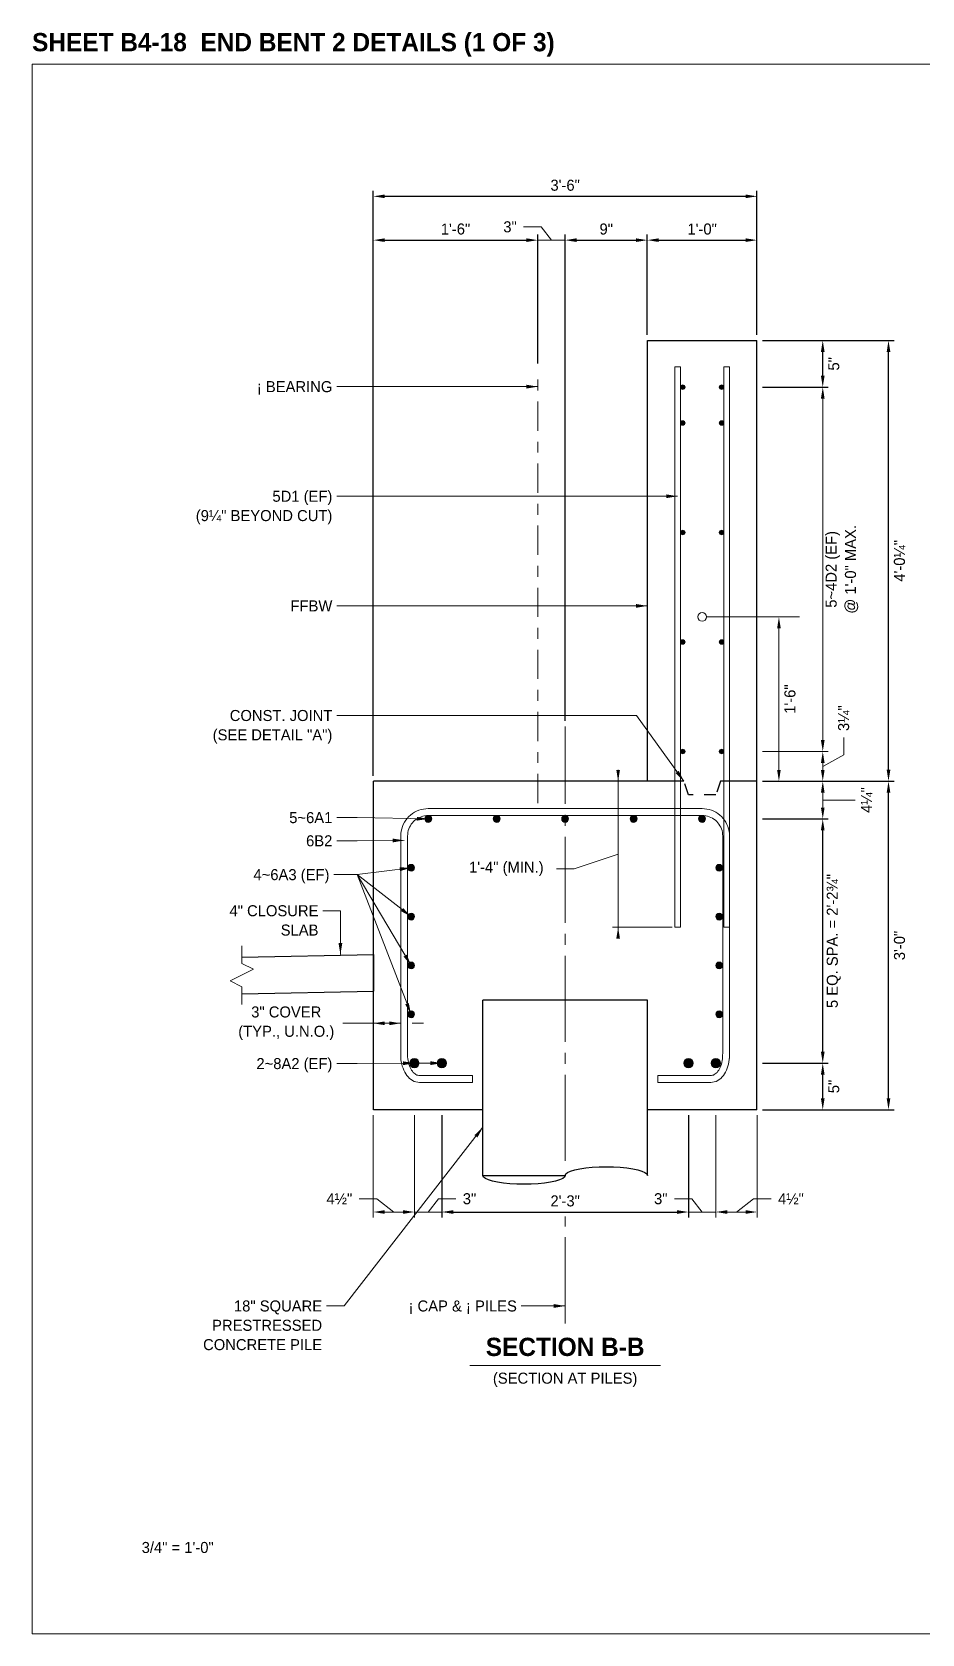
# Model space of a CAD drawing. Extents: x -1 to 861, y -26 to 2.
# Drawn here: x 719 to 727.12, y -13.33 to 1.29 of the extents above; entities that cross this region are included whole.
import ezdxf
from ezdxf.enums import TextEntityAlignment as Align

# ---------------------------------------------------------------- set-up
doc = ezdxf.new("R2010")
doc.units = 21
doc.header["$MEASUREMENT"] = 0
for name, pattern in [('DGN2', [0.12, 0.08, -0.04]), ('DGN4', [0.336, 0.2, -0.053, 0.03, -0.053]), ('DGN7', [0.726, 0.59, -0.053, 0.03, -0.053])]:
    doc.linetypes.add(name, pattern=pattern)
for name, color, linetype, lineweight in [('Border', 7, 'Continuous', 15), ('CL_Major', 1, 'DGN7', 9), ('CL_Minor', 7, 'DGN4', 9), ('Dimension', 7, 'Continuous', 9), ('Leader', 7, 'Continuous', 9), ('PileConc', 3, 'Continuous', 30), ('Rebar', 2, 'Continuous', 15), ('Rebar2', 2, 'Continuous', 15), ('SubStrConc', 3, 'Continuous', 30), ('SubStrConc2', 3, 'Continuous', 30), ('SubStrConc_h', 3, 'DGN2', 30), ('Symbols', 7, 'Continuous', 15), ('TextStructures', 7, 'Continuous', 9)]:
    doc.layers.add(name, color=color, linetype=linetype, lineweight=lineweight)
doc.styles.add('FDOT Bold (Large)', font='FDOTBold.ttf')
doc.styles.add('FDOT Structures', font='FDOT.ttf')
doc.styles.add('FDOT Structures Annotation', font='FDOT.ttf')
doc.dimstyles.new('FDOT Structures Note-Arrow 3-4', dxfattribs={"dimtxt": 0.1008, "dimasz": 0.104133, "dimexe": 0.0504, "dimexo": 0.0504, "dimgap": 0.0504, "dimtad": 1, "dimdec": 3, "dimlfac": 12, "dimzin": 15, "dimlunit": 4, "dimtxsty": 'FDOT Structures Annotation', "dimcen": 2.5, "dimclrd": 256, "dimclre": 256, "dimclrt": 256, "dimazin": 3, "dimtfac": 0.7, "dimtmove": 0, "dimatfit": 1, "dimtfill": 1, "dimfrac": 1, "dimlwd": -1, "dimlwe": -1})

# ---------------------------------------------------------------- blocks, each defined once
blk = doc.blocks.new('_CLOSEDFILLED')
at = {"layer": 'Dimension'}
blk.add_solid([(-1, 0.16), (0, 0), (-1, -0.16)], dxfattribs=at)
blk = doc.blocks.new('*D383')
at = {"layer": 'Dimension'}
for p, q in [((724.347, -5.444), (724.347, -6.985)), ((724.839, -6.881), (724.296, -6.881))]:
    blk.add_line(p, q, dxfattribs=at)
at = {"layer": 'Dimension', "xscale": 0.10413333333333333, "yscale": 0.10413333333333333}
for p, rotation in [((724.347, -5.548), -90.00000000000001), ((724.347, -6.881), 90)]:
    blk.add_blockref('_CLOSEDFILLED', p, dxfattribs=dict(at, rotation=rotation))
blk = doc.blocks.new('*D384')
at = {"layer": 'Dimension'}
for p, q in [((725.814, -5.444), (725.814, -4.152)), ((725.664, -5.548), (725.864, -5.548))]:
    blk.add_line(p, q, dxfattribs=at)
at = {"layer": 'Dimension', "xscale": 0.10413333333333333, "yscale": 0.10413333333333333}
for p, rotation in [((725.814, -4.048), 90), ((725.814, -5.548), -90.00000000000001)]:
    blk.add_blockref('_CLOSEDFILLED', p, dxfattribs=dict(at, rotation=rotation))
at = {"layer": 'Dimension', "insert": (725.915, -4.798), "char_height": 0.1008, "attachment_point": 5, "rotation": 90, "style": 'FDOT Structures Annotation', "bg_fill": 3, "box_fill_scale": 1.1, "bg_fill_color": 1}
blk.add_mtext('1\'-6"', dxfattribs=at)
blk = doc.blocks.new('*D385')
at = {"layer": 'Dimension'}
for p, q in [((722.113, -8.598), (722.113, -9.531)), ((722.489, -8.598), (722.489, -9.531)), ((722.218, -9.481), (722.384, -9.481))]:
    blk.add_line(p, q, dxfattribs=at)
at = {"layer": 'Dimension', "xscale": 0.10413333333333333, "yscale": 0.10413333333333333, "rotation": 180}
blk.add_blockref('_CLOSEDFILLED', (722.113, -9.481), dxfattribs=at)
at = {"layer": 'Dimension', "xscale": 0.10413333333333333, "yscale": 0.10413333333333333}
blk.add_blockref('_CLOSEDFILLED', (722.489, -9.481), dxfattribs=at)
blk = doc.blocks.new('*D386')
at = {"layer": 'Dimension'}
for p, q in [((722.489, -8.598), (722.489, -9.531)), ((722.739, -8.598), (722.739, -9.531)), ((722.384, -9.481), (722.28, -9.481)), ((722.489, -9.481), (722.739, -9.481)), ((722.843, -9.481), (722.947, -9.481))]:
    blk.add_line(p, q, dxfattribs=at)
at = {"layer": 'Dimension', "xscale": 0.10413333333333333, "yscale": 0.10413333333333333}
blk.add_blockref('_CLOSEDFILLED', (722.489, -9.481), dxfattribs=at)
at = {"layer": 'Dimension', "xscale": 0.10413333333333333, "yscale": 0.10413333333333333, "rotation": 180}
blk.add_blockref('_CLOSEDFILLED', (722.739, -9.481), dxfattribs=at)
blk = doc.blocks.new('*D388')
at = {"layer": 'Dimension'}
for p, q in [((724.989, -8.598), (724.989, -9.531)), ((725.239, -8.598), (725.239, -9.531)), ((724.884, -9.481), (724.78, -9.481)), ((724.989, -9.481), (725.239, -9.481)), ((725.343, -9.481), (725.447, -9.481))]:
    blk.add_line(p, q, dxfattribs=at)
at = {"layer": 'Dimension', "xscale": 0.10413333333333333, "yscale": 0.10413333333333333}
blk.add_blockref('_CLOSEDFILLED', (724.989, -9.481), dxfattribs=at)
at = {"layer": 'Dimension', "xscale": 0.10413333333333333, "yscale": 0.10413333333333333, "rotation": 180}
blk.add_blockref('_CLOSEDFILLED', (725.239, -9.481), dxfattribs=at)
blk = doc.blocks.new('*D389')
at = {"layer": 'Dimension'}
for p, q in [((725.239, -8.598), (725.239, -9.531)), ((725.614, -8.598), (725.614, -9.531)), ((725.343, -9.481), (725.51, -9.481))]:
    blk.add_line(p, q, dxfattribs=at)
at = {"layer": 'Dimension', "xscale": 0.10413333333333333, "yscale": 0.10413333333333333, "rotation": 180}
blk.add_blockref('_CLOSEDFILLED', (725.239, -9.481), dxfattribs=at)
at = {"layer": 'Dimension', "xscale": 0.10413333333333333, "yscale": 0.10413333333333333}
blk.add_blockref('_CLOSEDFILLED', (725.614, -9.481), dxfattribs=at)
blk = doc.blocks.new('*D391')
at = {"layer": 'Dimension'}
for p, q in [((723.613, -1.735), (723.613, -0.557)), ((723.864, -4.997), (723.864, -0.557)), ((723.509, -0.608), (723.405, -0.608)), ((723.613, -0.608), (723.864, -0.608)), ((723.968, -0.608), (724.072, -0.608))]:
    blk.add_line(p, q, dxfattribs=at)
at = {"layer": 'Dimension', "xscale": 0.10413333333333333, "yscale": 0.10413333333333333}
blk.add_blockref('_CLOSEDFILLED', (723.613, -0.608), dxfattribs=at)
at = {"layer": 'Dimension', "xscale": 0.10413333333333333, "yscale": 0.10413333333333333, "rotation": 180}
blk.add_blockref('_CLOSEDFILLED', (723.864, -0.608), dxfattribs=at)
blk = doc.blocks.new('*D397')
at = {"layer": 'Dimension'}
for p, q in [((725.664, -5.548), (726.264, -5.548)), ((726.214, -5.788), (726.214, -5.652)), ((725.664, -5.892), (726.264, -5.892))]:
    blk.add_line(p, q, dxfattribs=at)
at = {"layer": 'Dimension', "xscale": 0.10413333333333333, "yscale": 0.10413333333333333}
for p, rotation in [((726.214, -5.548), 90), ((726.214, -5.892), -90.00000000000001)]:
    blk.add_blockref('_CLOSEDFILLED', p, dxfattribs=dict(at, rotation=rotation))
blk = doc.blocks.new('*D398')
at = {"layer": 'Dimension'}
for p, q in [((725.664, -5.277), (726.264, -5.277)), ((726.214, -5.444), (726.214, -5.381)), ((725.664, -5.548), (726.264, -5.548))]:
    blk.add_line(p, q, dxfattribs=at)
at = {"layer": 'Dimension', "xscale": 0.10413333333333333, "yscale": 0.10413333333333333}
for p, rotation in [((726.214, -5.277), 90), ((726.214, -5.548), -90.00000000000001)]:
    blk.add_blockref('_CLOSEDFILLED', p, dxfattribs=dict(at, rotation=rotation))
blk = doc.blocks.new('*D399')
at = {"layer": 'Dimension'}
for p, q in [((725.664, -1.95), (726.264, -1.95)), ((726.214, -5.173), (726.214, -2.054)), ((725.664, -5.277), (726.264, -5.277))]:
    blk.add_line(p, q, dxfattribs=at)
at = {"layer": 'Dimension', "xscale": 0.10413333333333333, "yscale": 0.10413333333333333}
for p, rotation in [((726.214, -1.95), 90), ((726.214, -5.277), -90.00000000000001)]:
    blk.add_blockref('_CLOSEDFILLED', p, dxfattribs=dict(at, rotation=rotation))
blk = doc.blocks.new('*D403')
at = {"layer": 'Dimension'}
for p, q in [((722.009, -7.758), (721.905, -7.758)), ((722.364, -7.758), (722.113, -7.758)), ((722.468, -7.758), (722.572, -7.758))]:
    blk.add_line(p, q, dxfattribs=at)
at = {"layer": 'Dimension', "xscale": 0.10413333333333333, "yscale": 0.10413333333333333, "rotation": 180}
blk.add_blockref('_CLOSEDFILLED', (722.113, -7.758), dxfattribs=at)
at = {"layer": 'Dimension', "xscale": 0.10413333333333333, "yscale": 0.10413333333333333}
blk.add_blockref('_CLOSEDFILLED', (722.364, -7.758), dxfattribs=at)

msp = doc.modelspace()

# ---------------------------------------------------------------- hatches: boundary and pattern name
at = {"layer": 'Rebar'}
h = msp.add_hatch(color=256, dxfattribs=at)
h.dxf.hatch_style = 1
edge = h.paths.add_edge_path()
edge.add_arc((724.936551, -1.950286), 0.020833, 0, 360)
h = msp.add_hatch(color=256, dxfattribs=at)
h.dxf.hatch_style = 1
edge = h.paths.add_edge_path()
edge.add_arc((725.290718, -1.950286), 0.020833, 0, 360)
h = msp.add_hatch(color=256, dxfattribs=at)
h.dxf.hatch_style = 1
edge = h.paths.add_edge_path()
edge.add_arc((724.936551, -2.276928), 0.020833, 0, 360)
h = msp.add_hatch(color=256, dxfattribs=at)
h.dxf.hatch_style = 1
edge = h.paths.add_edge_path()
edge.add_arc((725.290718, -2.276928), 0.020833, 0, 360)
h = msp.add_hatch(color=256, dxfattribs=at)
h.dxf.hatch_style = 1
edge = h.paths.add_edge_path()
edge.add_arc((724.936551, -3.276928), 0.020833, 0, 360)
h = msp.add_hatch(color=256, dxfattribs=at)
h.dxf.hatch_style = 1
edge = h.paths.add_edge_path()
edge.add_arc((725.290718, -3.276928), 0.020833, 0, 360)
h = msp.add_hatch(color=256, dxfattribs=at)
h.dxf.hatch_style = 1
edge = h.paths.add_edge_path()
edge.add_arc((724.936551, -4.276928), 0.020833, 0, 360)
h = msp.add_hatch(color=256, dxfattribs=at)
h.dxf.hatch_style = 1
edge = h.paths.add_edge_path()
edge.add_arc((725.290718, -4.276928), 0.020833, 0, 360)
h = msp.add_hatch(color=256, dxfattribs=at)
h.dxf.hatch_style = 1
edge = h.paths.add_edge_path()
edge.add_arc((724.936551, -5.276928), 0.020833, 0, 360)
h = msp.add_hatch(color=256, dxfattribs=at)
h.dxf.hatch_style = 1
edge = h.paths.add_edge_path()
edge.add_arc((725.290718, -5.276928), 0.020833, 0, 360)
h = msp.add_hatch(color=256, dxfattribs=at)
h.dxf.hatch_style = 1
edge = h.paths.add_edge_path()
edge.add_arc((722.614661, -5.891979), 0.03125, 0, 360)
h = msp.add_hatch(color=256, dxfattribs=at)
h.dxf.hatch_style = 1
edge = h.paths.add_edge_path()
edge.add_arc((723.239148, -5.891979), 0.03125, 0, 360)
h = msp.add_hatch(color=256, dxfattribs=at)
h.dxf.hatch_style = 1
edge = h.paths.add_edge_path()
edge.add_arc((723.863635, -5.891979), 0.03125, 0, 360)
h = msp.add_hatch(color=256, dxfattribs=at)
h.dxf.hatch_style = 1
edge = h.paths.add_edge_path()
edge.add_arc((724.488122, -5.891979), 0.03125, 0, 360)
h = msp.add_hatch(color=256, dxfattribs=at)
h.dxf.hatch_style = 1
edge = h.paths.add_edge_path()
edge.add_arc((725.112608, -5.891979), 0.03125, 0, 360)
h = msp.add_hatch(color=256, dxfattribs=at)
h.dxf.hatch_style = 1
edge = h.paths.add_edge_path()
edge.add_arc((722.457853, -6.337976), 0.03125, 0, 360)
h = msp.add_hatch(color=256, dxfattribs=at)
h.dxf.hatch_style = 1
edge = h.paths.add_edge_path()
edge.add_arc((725.269416, -6.337976), 0.03125, 0, 360)
h = msp.add_hatch(color=256, dxfattribs=at)
h.dxf.hatch_style = 1
edge = h.paths.add_edge_path()
edge.add_arc((722.457853, -6.783973), 0.03125, 0, 360)
h = msp.add_hatch(color=256, dxfattribs=at)
h.dxf.hatch_style = 1
edge = h.paths.add_edge_path()
edge.add_arc((725.269416, -6.783973), 0.03125, 0, 360)
h = msp.add_hatch(color=256, dxfattribs=at)
h.dxf.hatch_style = 1
edge = h.paths.add_edge_path()
edge.add_arc((722.457853, -7.229969), 0.03125, 0, 360)
h = msp.add_hatch(color=256, dxfattribs=at)
h.dxf.hatch_style = 1
edge = h.paths.add_edge_path()
edge.add_arc((725.269416, -7.229969), 0.03125, 0, 360)
h = msp.add_hatch(color=256, dxfattribs=at)
h.dxf.hatch_style = 1
edge = h.paths.add_edge_path()
edge.add_arc((722.457853, -7.675966), 0.03125, 0, 360)
h = msp.add_hatch(color=256, dxfattribs=at)
h.dxf.hatch_style = 1
edge = h.paths.add_edge_path()
edge.add_arc((725.269416, -7.675966), 0.03125, 0, 360)
h = msp.add_hatch(color=256, dxfattribs=at)
h.dxf.hatch_style = 1
edge = h.paths.add_edge_path()
edge.add_arc((722.488635, -8.121963), 0.041667, 0, 360)
h = msp.add_hatch(color=256, dxfattribs=at)
h.dxf.hatch_style = 1
edge = h.paths.add_edge_path()
edge.add_arc((722.738635, -8.121963), 0.041667, 0, 360)
h = msp.add_hatch(color=256, dxfattribs=at)
h.dxf.hatch_style = 1
edge = h.paths.add_edge_path()
edge.add_arc((724.988635, -8.121963), 0.041667, 0, 360)
h = msp.add_hatch(color=256, dxfattribs=at)
h.dxf.hatch_style = 1
edge = h.paths.add_edge_path()
edge.add_arc((725.238635, -8.121963), 0.041667, 0, 360)

# ---------------------------------------------------------------- linework, layer by layer
at = {"layer": 'CL_Major', "ltscale": 1.333333}
for p, q in [((723.863588, -9.014428), (723.863588, -5.047761)), ((723.863588, -10.498775), (723.863588, -9.521095))]:
    msp.add_line(p, q, dxfattribs=at)
at = {"layer": 'CL_Minor', "ltscale": 1.333333}
msp.add_line((723.613308, -5.747761), (723.613308, -1.785287), dxfattribs=at)
at = {"layer": 'Dimension'}
msp.add_lwpolyline([(723.785695, -6.347761), (723.945695, -6.347761), (724.346719, -6.214428)], dxfattribs=at)
at = {"layer": 'Leader'}
for p, q in [((721.966719, -6.400845), (721.753386, -6.400845)), ((722.457853, -6.337976), (721.966719, -6.400845)), ((722.457853, -7.675966), (721.966719, -6.400845)), ((722.457853, -7.229969), (721.966719, -6.400845)), ((722.457853, -6.783973), (721.966719, -6.400845)), ((722.488635, -8.121963), (722.738635, -8.121963))]:
    msp.add_line(p, q, dxfattribs=at)
for points in [[(723.613308, -1.945287), (721.966719, -1.945287), (721.780053, -1.945287)], [(724.88966, -2.946112), (721.966719, -2.946112), (721.780053, -2.946112)], [(724.613386, -3.946937), (721.966719, -3.946937), (721.780053, -3.946937)], [(724.947123, -5.547761), (724.513386, -4.947761), (721.780053, -4.947761)], [(722.614661, -5.891979), (721.966719, -5.880217), (721.780053, -5.880217)], [(722.394874, -6.087976), (721.966719, -6.091897), (721.780053, -6.091897)], [(721.813386, -7.130257), (721.813386, -6.730257), (721.653386, -6.730257)], [(722.488635, -8.121963), (721.966719, -8.125884), (721.780053, -8.125884)], [(723.863588, -10.338775), (723.463588, -10.338775)]]:
    msp.add_lwpolyline(points, dxfattribs=at)
for points in [[(723.613308, -1.945287), (723.509175, -1.962643), (723.509175, -1.927931)], [(724.88966, -2.946112), (724.785527, -2.963467), (724.785527, -2.928756)], [(724.613386, -3.946937), (724.509253, -3.964292), (724.509253, -3.929581)], [(724.947123, -5.547761), (724.872052, -5.473537), (724.900182, -5.453202)], [(722.614661, -5.891979), (722.51023, -5.907442), (722.51086, -5.872737)], [(722.394874, -6.087976), (722.290904, -6.106285), (722.290586, -6.071575)], [(722.457853, -6.337976), (722.356766, -6.368413), (722.352359, -6.333983)], [(722.457853, -6.783973), (722.365072, -6.733608), (722.386422, -6.706239)], [(721.813386, -7.130257), (721.796031, -7.026124), (721.830742, -7.026124)], [(722.457853, -7.229969), (722.389849, -7.14922), (722.419714, -7.13153)], [(722.457853, -7.675966), (722.404229, -7.58503), (722.43662, -7.572554)], [(722.488635, -8.121963), (722.384635, -8.140101), (722.384374, -8.105391)], [(722.738635, -8.121963), (722.634501, -8.139319), (722.634501, -8.104608)], [(723.863588, -10.338775), (723.759455, -10.35613), (723.759455, -10.321419)]]:
    msp.add_solid(points, dxfattribs=at)
at = {"layer": 'PileConc'}
for points in [[(723.113635, -8.547761), (723.113635, -7.547761)], [(724.613635, -7.547761), (723.113635, -7.547761)], [(723.113635, -9.147761), (723.113635, -7.547761)], [(724.613635, -7.547761), (723.113635, -7.547761)], [(724.613635, -8.547761), (724.613635, -7.547761)], [(724.613635, -9.147761), (724.613635, -7.547761)], [(723.113619, -9.147761), (723.113619, -8.547761)], [(723.863627, -9.147761), (723.85793, -9.161653), (723.841012, -9.175123), (723.813386, -9.187761), (723.775893, -9.199184), (723.729671, -9.209045), (723.676125, -9.217043), (723.616882, -9.222937), (723.553742, -9.226546), (723.488623, -9.227761), (723.423504, -9.226546), (723.360364, -9.222937), (723.301121, -9.217043), (723.247575, -9.209045), (723.201353, -9.199184), (723.16386, -9.187761), (723.136235, -9.175123), (723.119316, -9.161653), (723.113619, -9.147761), (723.863627, -9.147761), (723.869324, -9.133869), (723.886243, -9.1204), (723.913868, -9.107761), (723.951361, -9.096338), (723.997583, -9.086478), (724.051129, -9.078479), (724.110372, -9.072586), (724.173512, -9.068977), (724.238631, -9.067761), (724.30375, -9.068977), (724.36689, -9.072586), (724.426133, -9.078479), (724.479679, -9.086478), (724.525901, -9.096338), (724.563394, -9.107761), (724.59102, -9.1204), (724.607938, -9.133869), (724.613635, -9.147761)]]:
    msp.add_lwpolyline(points, dxfattribs=at)
at = {"layer": 'Rebar'}
for p, q in [((724.863618, -1.764196), (724.915702, -1.764196)), ((725.311535, -1.764196), (725.363619, -1.764196)), ((724.863618, -6.881094), (724.915702, -6.881094)), ((725.311535, -6.881094), (725.363619, -6.881094)), ((723.017559, -8.235261), (723.017559, -8.297761)), ((724.709658, -8.235261), (724.709658, -8.297761))]:
    msp.add_line(p, q, dxfattribs=at)
for points in [[(724.863618, -6.881094), (724.863618, -1.764196)], [(724.915702, -6.881094), (724.915702, -1.764196)], [(725.311535, -6.881094), (725.311535, -1.764196)], [(725.363619, -6.881094), (725.363619, -1.764196)], [(724.709658, -8.297761), (725.19282, -8.297761), (725.208228, -8.296715), (725.224442, -8.293394), (725.240175, -8.287968), (725.255249, -8.280574), (725.269537, -8.271367), (725.282952, -8.260503), (725.295438, -8.248128), (725.306959, -8.234375), (725.317485, -8.219371), (725.32699, -8.203233), (725.335451, -8.18608), (725.342843, -8.168028), (725.349145, -8.149196), (725.354334, -8.129709), (725.358391, -8.109691), (725.361301, -8.089272), (725.363051, -8.068584), (725.362759, -8.079011), (725.363624, -8.079011), (725.363624, -6.047079), (725.362702, -6.02597), (725.359855, -6.004344), (725.355134, -5.983049), (725.348575, -5.962246), (725.340228, -5.942094), (725.330156, -5.922746), (725.318437, -5.90435), (725.305158, -5.887045), (725.290422, -5.870964), (725.27434, -5.856227), (725.257035, -5.842949), (725.238639, -5.831229), (725.219291, -5.821157), (725.199139, -5.81281), (725.178337, -5.806251), (725.157041, -5.80153), (725.135416, -5.798683), (725.114306, -5.797761), (722.612942, -5.797761), (722.591833, -5.798683), (722.570207, -5.80153), (722.548912, -5.806251), (722.528109, -5.81281), (722.507957, -5.821157), (722.488609, -5.831229), (722.470213, -5.842949), (722.452908, -5.856227), (722.436826, -5.870964), (722.42209, -5.887045), (722.408812, -5.90435), (722.397092, -5.922746), (722.38702, -5.942094), (722.378673, -5.962246), (722.372114, -5.983049), (722.367393, -6.004344), (722.364546, -6.02597), (722.363624, -6.047079), (722.363624, -8.0482), (722.364196, -8.068584), (722.365947, -8.089272), (722.368856, -8.10969), (722.372913, -8.129708), (722.378102, -8.149196), (722.384403, -8.168027), (722.391795, -8.186079), (722.400255, -8.203233), (722.40976, -8.21937), (722.420285, -8.234375), (722.431805, -8.248127), (722.444292, -8.260503), (722.457706, -8.271367), (722.471993, -8.280574), (722.487067, -8.287968), (722.502799, -8.293394), (722.519012, -8.296715), (722.53442, -8.297761), (723.017559, -8.297761)], [(724.709658, -8.235261), (725.1907, -8.235261), (725.199803, -8.234643), (725.207913, -8.232982), (725.216132, -8.230147), (725.224456, -8.226064), (725.232835, -8.220665), (725.241182, -8.213905), (725.249387, -8.205774), (725.25733, -8.196292), (725.264893, -8.185511), (725.271962, -8.173509), (725.278437, -8.160382), (725.284226, -8.146245), (725.289253, -8.131222), (725.293453, -8.115448), (725.296773, -8.099065), (725.299174, -8.082222), (725.300625, -8.065069), (725.301988, -8.016511), (725.301124, -8.016511), (725.301124, -6.048443), (725.300381, -6.031422), (725.298246, -6.015207), (725.294706, -5.99924), (725.289789, -5.983643), (725.28353, -5.968533), (725.275978, -5.954026), (725.267191, -5.940233), (725.257235, -5.927258), (725.246186, -5.9152), (725.234128, -5.904151), (725.221153, -5.894195), (725.207359, -5.885407), (725.192852, -5.877856), (725.177743, -5.871597), (725.162145, -5.866679), (725.146178, -5.863139), (725.129963, -5.861004), (725.112942, -5.860261), (722.614306, -5.860261), (722.597285, -5.861004), (722.58107, -5.863139), (722.565103, -5.866679), (722.549506, -5.871597), (722.534396, -5.877856), (722.519889, -5.885407), (722.506096, -5.894195), (722.493121, -5.904151), (722.481063, -5.9152), (722.470014, -5.927258), (722.460058, -5.940233), (722.45127, -5.954026), (722.443718, -5.968533), (722.43746, -5.983643), (722.432542, -5.99924), (722.429002, -6.015207), (722.426867, -6.031422), (722.426124, -6.048443), (722.426124, -8.047323), (722.426622, -8.06507), (722.428073, -8.082222), (722.430474, -8.099066), (722.433794, -8.115448), (722.437994, -8.131222), (722.44302, -8.146245), (722.44881, -8.160383), (722.455284, -8.173509), (722.462353, -8.185512), (722.469915, -8.196292), (722.477858, -8.205774), (722.486062, -8.213906), (722.494409, -8.220665), (722.502787, -8.226065), (722.511111, -8.230148), (722.519329, -8.232982), (722.527439, -8.234643), (722.53654, -8.235261), (723.017559, -8.235261)]]:
    msp.add_lwpolyline(points, dxfattribs=at)
for centre, radius in [((724.936551, -1.950286), 0.020833), ((725.290718, -1.950286), 0.020833), ((724.936551, -2.276928), 0.020833), ((725.290718, -2.276928), 0.020833), ((724.936551, -3.276928), 0.020833), ((725.290718, -3.276928), 0.020833), ((724.936551, -4.276928), 0.020833), ((725.290718, -4.276928), 0.020833), ((724.936551, -5.276928), 0.020833), ((725.290718, -5.276928), 0.020833), ((722.614661, -5.891979), 0.03125), ((723.239148, -5.891979), 0.03125), ((723.863635, -5.891979), 0.03125), ((724.488122, -5.891979), 0.03125), ((725.112608, -5.891979), 0.03125), ((722.457853, -6.337976), 0.03125), ((725.269416, -6.337976), 0.03125), ((722.457853, -6.783973), 0.03125), ((725.269416, -6.783973), 0.03125), ((722.457853, -7.229969), 0.03125), ((725.269416, -7.229969), 0.03125), ((722.457853, -7.675966), 0.03125), ((725.269416, -7.675966), 0.03125), ((722.488635, -8.121963), 0.041667), ((722.738635, -8.121963), 0.041667), ((724.988635, -8.121963), 0.041667), ((725.238635, -8.121963), 0.041667)]:
    msp.add_circle(centre, radius, dxfattribs=at)
at = {"layer": 'Rebar2'}
msp.add_line((726.000311, -4.047761), (725.153644, -4.047761), dxfattribs=at)
msp.add_circle((725.113644, -4.047761), 0.04, dxfattribs=at)
at = {"layer": 'SubStrConc'}
for points in [[(724.613609, -5.547761), (724.613609, -1.523621)], [(724.613635, -5.547761), (724.613635, -1.52362)], [(724.613635, -1.52362), (725.613635, -1.52362)], [(724.613635, -1.52362), (725.613635, -1.52362)], [(725.613635, -5.547761), (725.613635, -1.52362)], [(722.113635, -5.547761), (722.113609, -5.547761)], [(722.113609, -7.130257), (722.113609, -5.547761)], [(722.113635, -5.547761), (722.113609, -5.547761)], [(722.113635, -8.547761), (722.113635, -5.547761)], [(724.947123, -5.547761), (722.113635, -5.547761)], [(724.947123, -5.547761), (724.613635, -5.547761)], [(725.613635, -5.547761), (725.280457, -5.547761)], [(725.613635, -5.547761), (725.280457, -5.547761)], [(725.613635, -8.547761), (725.613635, -5.547761)], [(722.113609, -8.547761), (722.113609, -7.463591)], [(722.113635, -8.547761), (722.113609, -8.547761)], [(722.113635, -8.547761), (722.113609, -8.547761)], [(723.113635, -8.547761), (722.113635, -8.547761)], [(725.613635, -8.547761), (724.613635, -8.547761)]]:
    msp.add_lwpolyline(points, dxfattribs=at)
at = {"layer": 'SubStrConc2'}
for points in [[(720.913386, -7.154262), (722.113635, -7.130257)], [(722.113635, -7.130257), (722.113635, -7.46359)], [(720.913386, -7.487595), (722.113635, -7.46359)]]:
    msp.add_lwpolyline(points, dxfattribs=at)
at = {"layer": 'SubStrConc_h', "ltscale": 1.333333}
msp.add_lwpolyline([(725.280457, -5.547761), (725.23879, -5.672761), (724.98879, -5.672761), (724.947123, -5.547761)], dxfattribs=at)
at = {"layer": 'Symbols'}
msp.add_lwpolyline([(720.913386, -7.586094), (720.913386, -7.424843), (720.806719, -7.371509), (721.020053, -7.264843), (720.913386, -7.211509), (720.913386, -7.050257)], dxfattribs=at)
at = {"layer": 'TextStructures'}
msp.add_line((722.993739, -10.882109), (724.733437, -10.882109), dxfattribs=at)

# ---------------------------------------------------------------- texts
at = {"layer": 'Border', "style": 'FDOT Bold (Large)'}
msp.add_text('SHEET B4-18  END BENT 2 DETAILS (1 OF 3)', height=0.166672, dxfattribs=at).set_placement((719, 1.066669), align=Align.BOTTOM_LEFT)
at = {"layer": 'Border', "style": 'FDOT Structures'}
msp.add_text('3/4" = 1\'-0"', height=0.1008, dxfattribs=at).set_placement((720, -12.493333), align=Align.TOP_LEFT)
at = {"layer": 'Dimension', "insert": (726.40531, -4.972162), "char_height": 0.1008, "attachment_point": 5, "rotation": 90, "line_spacing_factor": 1.05, "style": 'FDOT Structures Annotation', "bg_fill": 3, "box_fill_scale": 1.1, "bg_fill_color": 0}
msp.add_mtext('3¼"', dxfattribs=at)
at = {"layer": 'Dimension', "char_height": 0.1008, "attachment_point": 5, "line_spacing_factor": 1.05, "style": 'FDOT Structures Annotation', "bg_fill": 3, "box_fill_scale": 1.1, "bg_fill_color": 0}
for insert in [(721.803606, -9.360135), (725.923571, -9.360135)]:
    msp.add_mtext('4½"', dxfattribs=dict(at, insert=insert))
at = {"layer": 'TextStructures', "style": 'FDOT Structures'}
for s, p in [('¡ BEARING', (721.739733, -1.945287)), ('FFBW', (721.739733, -3.946937)), ('5~6A1', (721.739733, -5.880217)), ('6B2', (721.739733, -6.091897)), ('4~6A3 (EF)', (721.713066, -6.400845)), ('2~8A2 (EF)', (721.739733, -8.125884)), ('¡ CAP & ¡ PILES', (723.423268, -10.338775))]:
    msp.add_text(s, height=0.1008, dxfattribs=at).set_placement(p, align=Align.MIDDLE_RIGHT)
at = {"layer": 'TextStructures'}
for s, height, style, p in [('SECTION B-B', 0.166672, 'FDOT Bold (Large)', (723.863588, -10.845441)), ('(SECTION AT PILES)', 0.1008, 'FDOT Structures', (723.863588, -11.078669))]:
    msp.add_text(s, height=height, dxfattribs=dict(at, style=style)).set_placement(p, align=Align.BOTTOM_CENTER)
at = {"layer": 'TextStructures', "char_height": 0.1008, "attachment_point": 3, "line_spacing_factor": 1.05, "style": 'FDOT Structures'}
for s, insert in [('5D1 (EF)\\P(9¼" BEYOND CUT)', (721.739733, -2.895712)), ('CONST. JOINT\\P(SEE DETAIL "A")', (721.739733, -4.897361)), ('4" CLOSURE\\PSLAB', (721.613066, -6.679857)), ('18" SQUARE\\PPRESTRESSED\\PCONCRETE PILE', (721.646399, -10.288375))]:
    msp.add_mtext(s, dxfattribs=dict(at, insert=insert))

# ---------------------------------------------------------------- dimensions: what is measured, and where the dimension line sits
at = {"layer": 'Dimension'}
dim = msp.add_linear_dim(base=(724.346719, -5.547761), p1=(724.346719, -5.547761), p2=(724.88966, -6.881094), angle=90, text=' ', dimstyle='FDOT Structures Note-Arrow 3-4', override={"dimtih": 1, "dimtoh": 1}, dxfattribs=at)
dim.commit()
dim.dimension.update_dxf_attribs({"geometry": '*D383', "text_midpoint": (724.346719, -6.214428)})
for base, p1, p2, picture, middle in [((722.363624, -7.757761), (722.363624, -7.757761), (722.113386, -7.757761), '*D403', (722.238505, -7.757761)), ((722.113386, -9.481095), (722.113386, -8.547761), (722.488608, -8.547761), '*D385', (722.300997, -9.481095)), ((722.488608, -9.481095), (722.488608, -8.547761), (722.738608, -8.547761), '*D386', (722.613608, -9.481095)), ((725.238608, -9.481095), (725.238608, -8.547761), (725.61379, -8.547761), '*D389', (725.426199, -9.481095))]:
    dim = msp.add_linear_dim(base=base, p1=p1, p2=p2, text=' ', dimstyle='FDOT Structures Note-Arrow 3-4', dxfattribs=at)
    dim.commit()
    dim.dimension.update_dxf_attribs({"geometry": picture, "text_midpoint": middle})

# ---------------------------------------------------------------- next in the draw order: linework, layer by layer
for points in [[(726.40531, -5.14826), (726.40531, -5.30826), (726.21379, -5.412357)], [(721.984693, -9.360135), (722.144693, -9.360135), (722.300997, -9.481095)], [(725.742483, -9.360135), (725.582483, -9.360135), (725.426199, -9.481095)]]:
    msp.add_lwpolyline(points, dxfattribs=at)

# ---------------------------------------------------------------- next in the draw order: texts
at = {"layer": 'Dimension', "char_height": 0.1008, "attachment_point": 5, "line_spacing_factor": 1.05, "style": 'FDOT Structures Annotation', "bg_fill": 3, "box_fill_scale": 1.1, "bg_fill_color": 0}
for s, insert in [('1\'-4" (MIN.)', (723.327105, -6.347761)), ('3" COVER\\P(TYP., U.N.O.)', (721.319195, -7.757761)), ('3"', (722.991084, -9.360135))]:
    msp.add_mtext(s, dxfattribs=dict(at, insert=insert))

# ---------------------------------------------------------------- next in the draw order: dimensions: what is measured, and where the dimension line sits
at = {"layer": 'Dimension'}
msp.add_linear_dim(base=(722.113386, -0.607787), p1=(722.113386, -5.547761), p2=(723.613308, -1.785287), text='1\'-6"', dimstyle='FDOT Structures Note-Arrow 3-4', dxfattribs=at).render()
dim = msp.add_linear_dim(base=(725.81379, -5.547761), p1=(725.61379, -5.547761), p2=(725.81379, -4.047761), angle=90, text='1\'-6"', dimstyle='FDOT Structures Note-Arrow 3-4', override={"dimtad": 4}, dxfattribs=at)
dim.commit()
dim.dimension.update_dxf_attribs({"geometry": '*D384', "text_midpoint": (725.91459, -4.797761)})
msp.add_linear_dim(base=(726.21379, -8.547761), p1=(725.61379, -8.547761), p2=(725.61379, -8.121953), angle=90, text='5"', dimstyle='FDOT Structures Note-Arrow 3-4', override={"dimtad": 4}, dxfattribs=at).render()

# ---------------------------------------------------------------- next in the draw order: linework, layer by layer
for points in [[(721.835493, -7.757761), (722.238505, -7.757761)], [(722.867301, -9.360135), (722.707301, -9.360135), (722.613608, -9.481095)]]:
    msp.add_lwpolyline(points, dxfattribs=at)

# ---------------------------------------------------------------- next in the draw order: dimensions: what is measured, and where the dimension line sits
dim = msp.add_linear_dim(base=(723.613308, -0.607787), p1=(723.613308, -1.785287), p2=(723.863588, -5.047761), text=' ', dimstyle='FDOT Structures Note-Arrow 3-4', dxfattribs=at)
dim.commit()
dim.dimension.update_dxf_attribs({"geometry": '*D391', "text_midpoint": (723.738448, -0.607787)})
msp.add_linear_dim(base=(726.21379, -8.121953), p1=(725.61379, -8.121953), p2=(725.61379, -5.891953), angle=90, text='5 EQ. SPA. = 2\'-2¾"', dimstyle='FDOT Structures Note-Arrow 3-4', override={"dimtad": 4}, dxfattribs=at).render()

# ---------------------------------------------------------------- next in the draw order: texts
at = {"layer": 'Dimension', "insert": (723.360832, -0.486827), "char_height": 0.1008, "attachment_point": 5, "line_spacing_factor": 1.05, "style": 'FDOT Structures Annotation', "bg_fill": 3, "box_fill_scale": 1.1, "bg_fill_color": 0}
msp.add_mtext('3"', dxfattribs=at)
at = {"layer": 'Dimension', "insert": (726.613966, -5.719857), "char_height": 0.1008, "attachment_point": 5, "rotation": 90, "line_spacing_factor": 1.05, "style": 'FDOT Structures Annotation', "bg_fill": 3, "box_fill_scale": 1.1, "bg_fill_color": 0}
msp.add_mtext('4¼"', dxfattribs=at)

# ---------------------------------------------------------------- next in the draw order: dimensions: what is measured, and where the dimension line sits
at = {"layer": 'Dimension'}
for base, p1, p2, text in [((723.863588, -0.607787), (723.863588, -5.047761), (724.613386, -1.52362), '9"'), ((722.738608, -9.481095), (722.738608, -8.547761), (724.988608, -8.547761), '2\'-3"')]:
    msp.add_linear_dim(base=base, p1=p1, p2=p2, text=text, dimstyle='FDOT Structures Note-Arrow 3-4', dxfattribs=at).render()

# ---------------------------------------------------------------- next in the draw order: linework, layer by layer
for points in [[(723.484615, -0.486827), (723.644615, -0.486827), (723.738448, -0.607787)], [(726.508126, -5.719857), (726.21379, -5.719857)]]:
    msp.add_lwpolyline(points, dxfattribs=at)
at = {"layer": 'Leader'}
msp.add_lwpolyline([(723.113619, -8.707761), (721.846719, -10.338775), (721.686719, -10.338775)], dxfattribs=at)
msp.add_solid([(723.113619, -8.707761), (723.063446, -8.800646), (723.036033, -8.779353)], dxfattribs=at)

# ---------------------------------------------------------------- next in the draw order: dimensions: what is measured, and where the dimension line sits
at = {"layer": 'Dimension'}
msp.add_linear_dim(base=(724.613386, -0.607787), p1=(724.613386, -1.52362), p2=(725.61379, -1.52362), text='1\'-0"', dimstyle='FDOT Structures Note-Arrow 3-4', dxfattribs=at).render()
dim = msp.add_linear_dim(base=(724.988608, -9.481095), p1=(724.988608, -8.547761), p2=(725.238608, -8.547761), text=' ', dimstyle='FDOT Structures Note-Arrow 3-4', dxfattribs=at)
dim.commit()
dim.dimension.update_dxf_attribs({"geometry": '*D388', "text_midpoint": (725.113608, -9.481095)})

# ---------------------------------------------------------------- next in the draw order: texts
at = {"layer": 'Dimension', "insert": (724.736132, -9.360135), "char_height": 0.1008, "attachment_point": 5, "line_spacing_factor": 1.05, "style": 'FDOT Structures Annotation', "bg_fill": 3, "box_fill_scale": 1.1, "bg_fill_color": 0}
msp.add_mtext('3"', dxfattribs=at)

# ---------------------------------------------------------------- next in the draw order: dimensions: what is measured, and where the dimension line sits
at = {"layer": 'Dimension'}
msp.add_linear_dim(base=(722.113386, -0.207787), p1=(722.113386, -5.547761), p2=(725.61379, -1.52362), text='3\'-6"', dimstyle='FDOT Structures Note-Arrow 3-4', dxfattribs=at).render()

# ---------------------------------------------------------------- next in the draw order: linework, layer by layer
msp.add_lwpolyline([(724.859915, -9.360135), (725.019915, -9.360135), (725.113608, -9.481095)], dxfattribs=at)

# ---------------------------------------------------------------- next in the draw order: dimensions: what is measured, and where the dimension line sits
for base, p1, p2, picture, middle in [((726.21379, -5.276953), (725.61379, -5.276953), (725.61379, -1.950253), '*D399', (726.21379, -3.613603)), ((726.21379, -5.547761), (725.61379, -5.547761), (725.61379, -5.276953), '*D398', (726.21379, -5.412357)), ((726.21379, -5.891953), (725.61379, -5.891953), (725.61379, -5.547761), '*D397', (726.21379, -5.719857))]:
    dim = msp.add_linear_dim(base=base, p1=p1, p2=p2, angle=90, text=' ', dimstyle='FDOT Structures Note-Arrow 3-4', override={"dimtad": 4}, dxfattribs=at)
    dim.commit()
    dim.dimension.update_dxf_attribs({"geometry": picture, "text_midpoint": middle})

# ---------------------------------------------------------------- next in the draw order: texts
at = {"layer": 'Dimension', "insert": (726.388678, -3.613603), "char_height": 0.1008, "attachment_point": 5, "rotation": 90, "line_spacing_factor": 1.05, "style": 'FDOT Structures Annotation', "bg_fill": 3, "box_fill_scale": 1.1, "bg_fill_color": 0}
msp.add_mtext('5~4D2 (EF)\\P@ 1\'-0" MAX.', dxfattribs=at)

# ---------------------------------------------------------------- next in the draw order: dimensions: what is measured, and where the dimension line sits
at = {"layer": 'Dimension'}
for base, p1, p2, text in [((726.21379, -1.950253), (725.61379, -1.950253), (725.61379, -1.52362), '5"'), ((726.81379, -8.547761), (725.61379, -8.547761), (725.61379, -5.547761), '3\'-0"')]:
    msp.add_linear_dim(base=base, p1=p1, p2=p2, angle=90, text=text, dimstyle='FDOT Structures Note-Arrow 3-4', override={"dimtad": 4}, dxfattribs=at).render()

# ---------------------------------------------------------------- next in the draw order: dimensions: what is measured, and where the dimension line sits
msp.add_linear_dim(base=(726.81379, -5.547761), p1=(725.61379, -5.547761), p2=(725.61379, -1.52362), angle=90, text='4\'-0¼"', dimstyle='FDOT Structures Note-Arrow 3-4', override={"dimtad": 4}, dxfattribs=at).render()

# ---------------------------------------------------------------- next in the draw order: linework, layer by layer
at = {"layer": 'Border'}
msp.add_lwpolyline([(719, -13.333333), (746.475791, -13.333333), (746.475791, 1), (719, 1)], close=True, dxfattribs=at)

doc.saveas('drawing.dxf')
